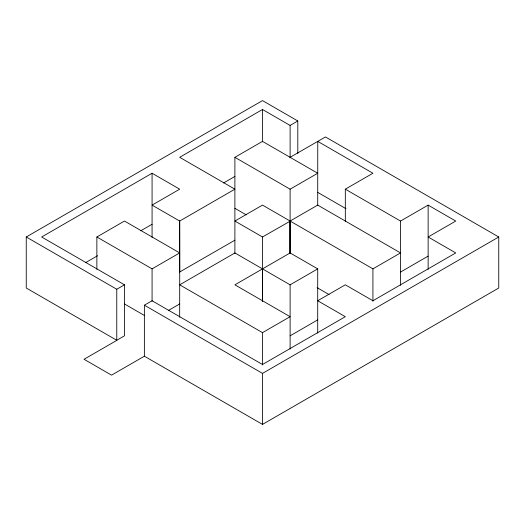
<?xml version="1.0" encoding="UTF-8"?>
<svg xmlns="http://www.w3.org/2000/svg" width="525" height="525" viewBox="0 0 525 525"><rect width="100%" height="100%" fill="white"/><g stroke="black" fill="none" stroke-linecap="round" stroke-linejoin="round"><path stroke-width="0.79" d="M290.108 157.316L325.461 136.946L498.75 236.992L498.75 288.008L262.5 424.403L144.375 356.206L111.556 375.152L84.046 359.271L116.865 340.325L26.25 288.008L26.25 236.992L262.5 100.597L297.806 120.98L297.806 153.372M179.622 272.101L179.616 221.018L152.073 205.118L179.681 189.177L152.073 173.243L41.652 236.992L124.471 284.806L124.471 335.823L116.767 340.266L116.767 289.255L26.25 236.992M297.806 120.98L290.108 125.429L262.5 109.489L179.681 157.303L234.892 189.177L179.747 221.018L179.681 317.205M96.862 236.978L124.471 221.045L179.681 252.919L152.073 268.859L96.862 236.978L96.862 269.377M234.892 253.437L234.892 157.316L262.5 141.376L317.71 173.257L290.108 189.19L290.095 253.601M85.536 262.671L97.571 255.721M140.752 230.79L152.073 224.254M223.571 182.976L234.892 176.439M179.616 221.018L179.74 272.101M116.767 289.255L124.471 284.806M179.616 272.029L234.892 240.194M289.964 253.523L290.095 220.894L290.24 253.516M144.375 356.206L144.375 305.196L152.073 300.746L262.5 364.501L345.319 316.687L317.71 300.746L345.319 284.806L372.927 300.746L455.739 252.932L428.137 236.992L455.739 221.058L428.137 205.118L400.529 221.058L345.319 189.177L345.319 221.57M289.977 220.966L262.5 205.104L234.892 221.045L262.5 236.978L290.24 221.117L372.927 268.859L400.529 252.919L317.71 205.104L290.227 220.973M345.319 189.177L372.927 173.243L317.763 141.396L317.71 205.636M168.354 310.485L179.681 303.942M317.71 268.885L290.108 252.945L234.892 284.826L290.108 316.7L262.5 332.64L179.681 284.826L234.892 252.945L290.108 284.826L317.71 268.885L317.71 333.132M290.108 335.823L317.71 319.882M400.529 272.068L428.137 256.128M144.375 305.196L262.5 373.393L498.75 236.992M317.71 192.373L346.047 208.74M234.892 157.316L290.108 189.19M234.892 208.313L246.218 214.856M317.093 287.647L329.109 294.584M262.546 268.859L262.454 301.291M124.471 303.942L144.29 315.387M428.137 205.118L428.137 269.384M400.529 221.058L400.529 285.318M372.927 268.859L372.927 301.252M290.108 125.429L290.108 157.815M290.108 284.826L290.108 349.079M262.5 109.489L262.5 141.875M262.5 236.978L262.507 301.317M262.5 332.64L262.5 365.019M262.5 373.393L262.5 424.403M152.073 173.243L152.073 237.503M152.073 268.859L152.073 301.252"/></g></svg>
